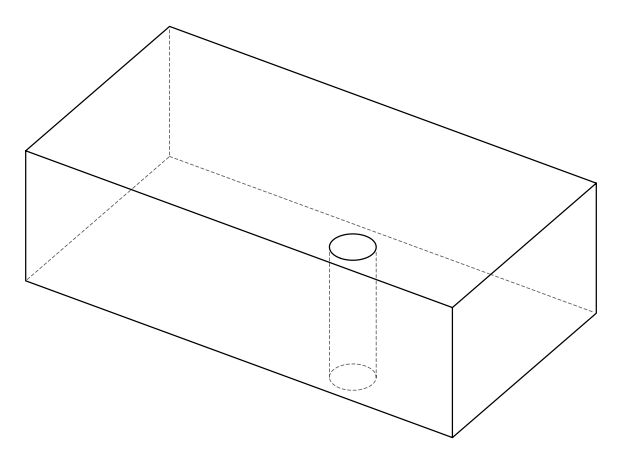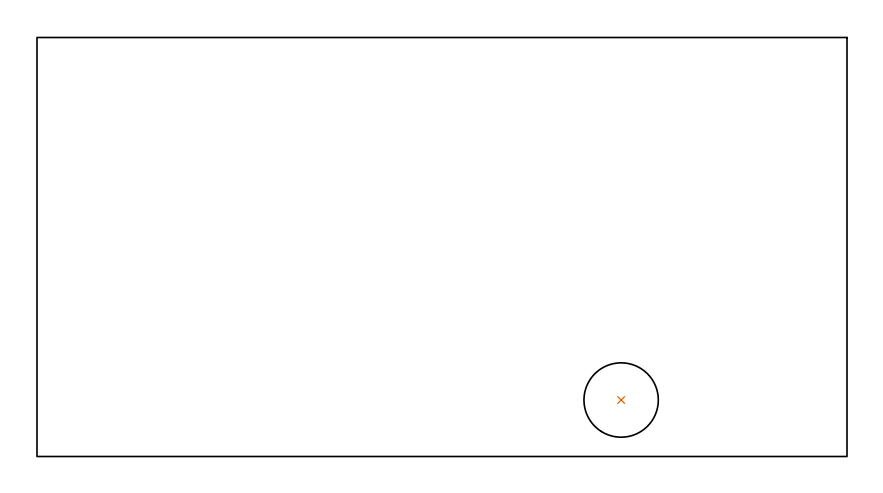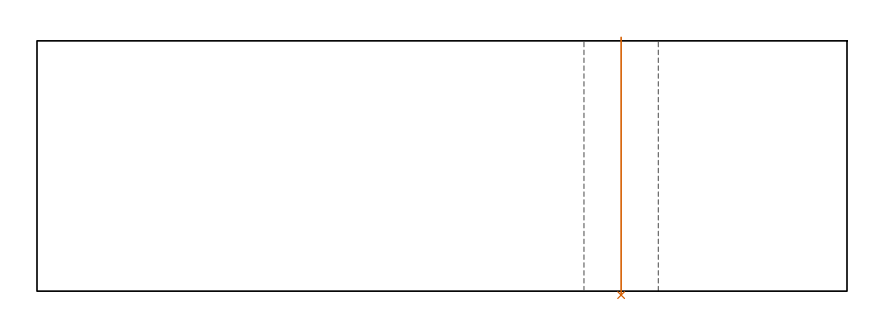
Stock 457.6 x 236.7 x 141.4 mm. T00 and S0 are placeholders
(PLAN: 1 operations, 0 tool changes, 0.6 min)
(1 INDEXABLE_INSERT_DRILL_THROUGH_HOLE_FROM_SOLID | STEP1HOLE | NXT0302_036 | 0.58 min | 195797 mm3)
(TOOL NXT0302_036 | Index. Insert Drill 42mm [880-D4200L50-05] | D42 PA176 FL210 Z2)
(OP 1 INDEXABLE_INSERT_DRILL_THROUGH_HOLE_FROM_SOLID)
G17 G21 G94 G90
T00 M6
G54
G17 G0 G90 X330. Y31.9 S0 M3
G43 Z151.4 H1
G94 G81 G98 Z-2.233 F250. R143.4
G80
M5
M2
